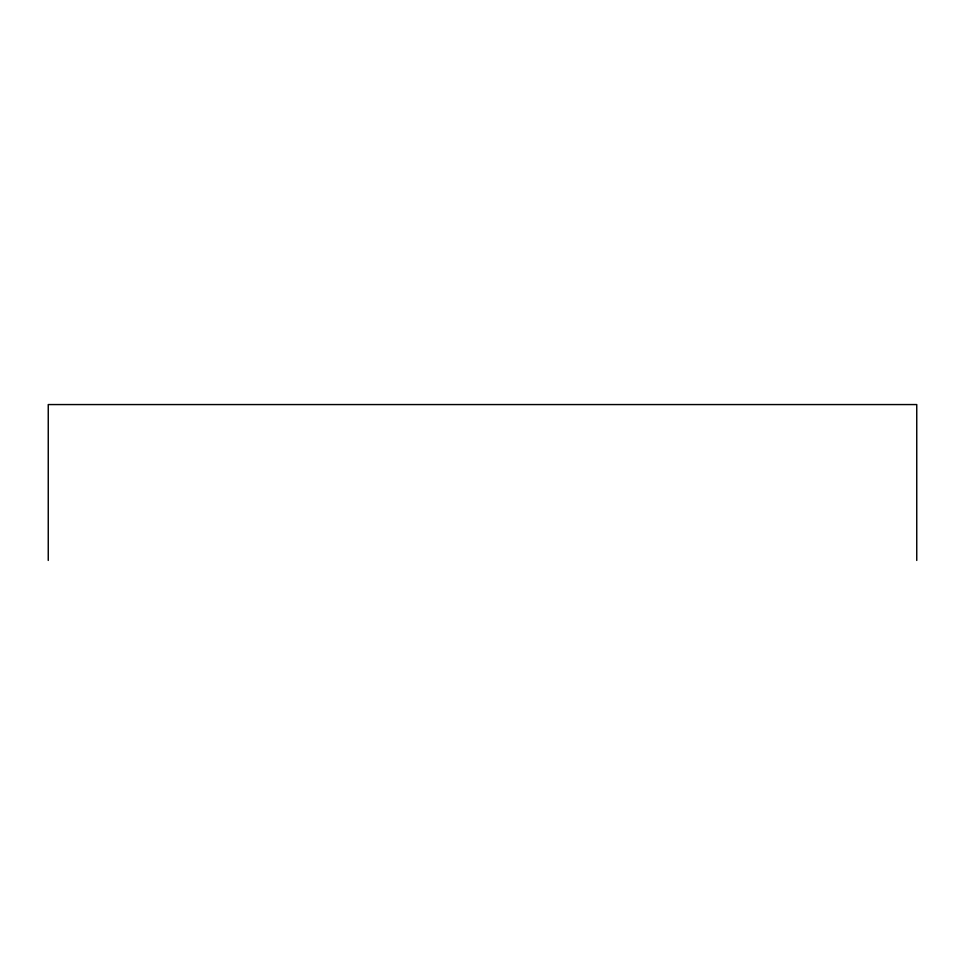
<?xml version="1.0" encoding="UTF-8"?>
<svg xmlns="http://www.w3.org/2000/svg" width="965" height="965" viewBox="0 0 965 965"><rect width="100%" height="100%" fill="white"/><g stroke="black" fill="none" stroke-linecap="round" stroke-linejoin="round"><path stroke-width="1.45" d="M916.75 560.436L916.75 404.564L48.25 404.564L48.25 560.436"/></g></svg>
